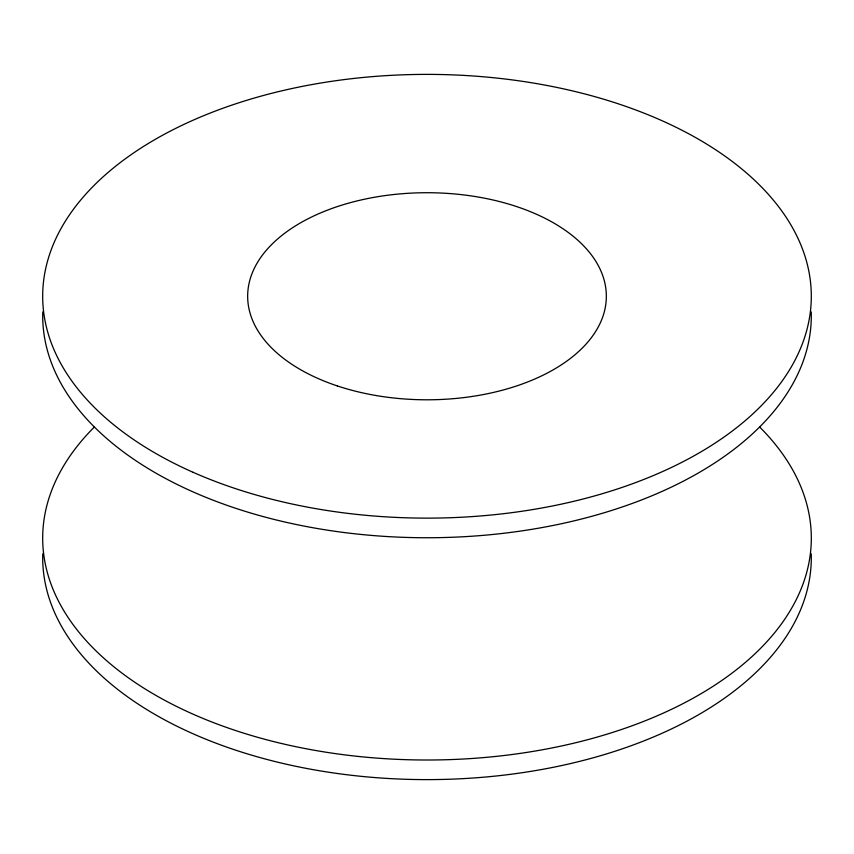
<?xml version="1.0" encoding="UTF-8"?>
<svg xmlns="http://www.w3.org/2000/svg" width="854" height="854" viewBox="0 0 854 854"><rect width="100%" height="100%" fill="white"/><g stroke="black" fill="none" stroke-linecap="round" stroke-linejoin="round"><path stroke-width="1.28" d="M811.236 553.787A384.3 221.869 0 0 1 427 779.617A384.3 221.869 0 0 1 42.764 553.787M811.236 311.913A384.3 221.869 0 0 1 427 537.742A384.3 221.869 0 0 1 42.764 311.913M759.814 427.192A384.3 221.869 0 0 1 427 760.007A384.3 221.869 0 0 1 94.186 427.192M193.057 472.283A384.3 221.869 0 0 0 808.012 325.214A384.3 221.869 0 0 0 279.931 91.271A384.3 221.869 0 0 0 193.057 472.283M337.33 385.923A179.34 103.537 0 0 0 606.34 296.253A179.34 103.537 0 0 0 337.33 206.593A179.34 103.537 0 0 0 337.33 385.923"/></g></svg>
